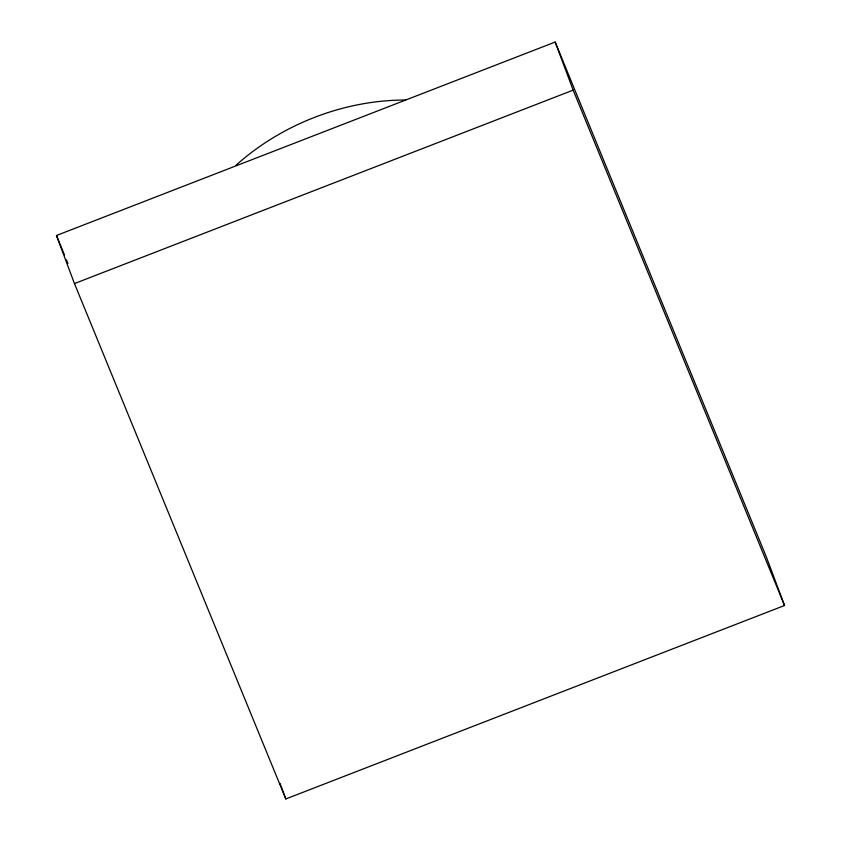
<?xml version="1.0" encoding="UTF-8"?>
<svg xmlns="http://www.w3.org/2000/svg" width="841" height="841" viewBox="0 0 841 841"><rect width="100%" height="100%" fill="white"/><g stroke="black" fill="none" stroke-linecap="round" stroke-linejoin="round"><path stroke-width="1.26" d="M56.463 235.501L555.176 42.05L766.54 557.415L784.537 605.499L285.824 798.95L74.46 283.585L56.463 235.501L64.442 254.949M74.46 283.585L573.163 90.134L784.537 605.499M66.439 259.806L67.932 263.454M555.176 42.05L573.163 90.134M279.979 783.318L285.824 798.95M235.659 165.582A206.854 162.334 -22.3 0 1 405.625 100.026"/></g></svg>
